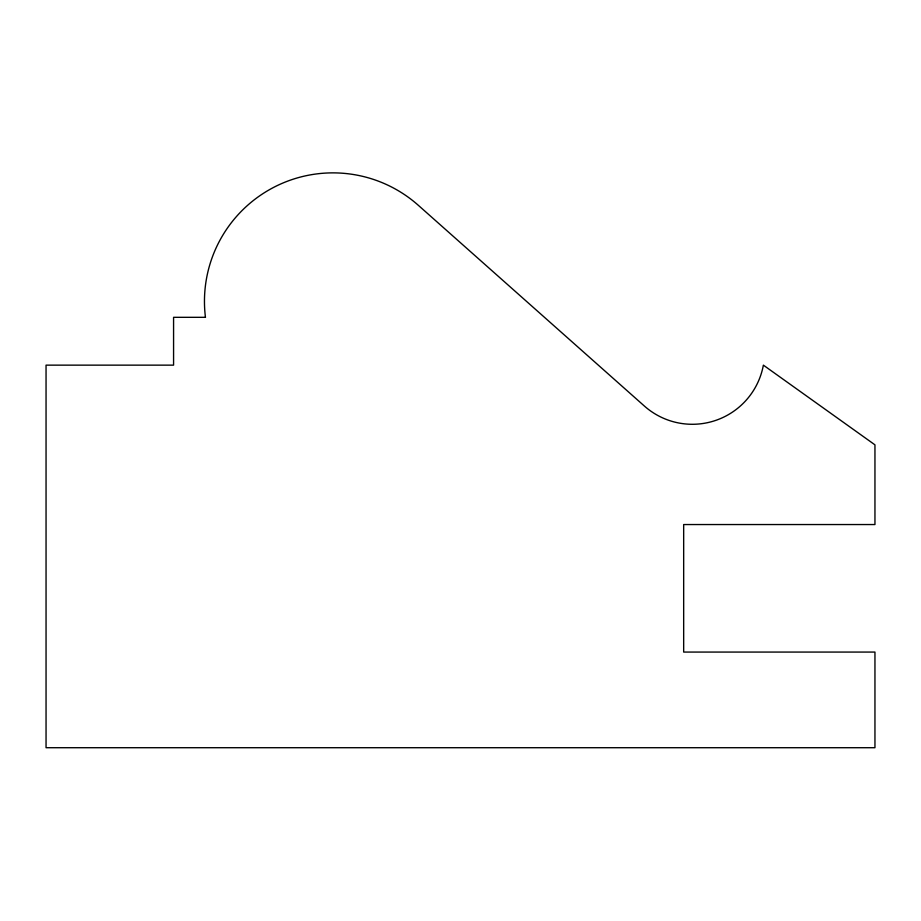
<?xml version="1.0" encoding="UTF-8"?>
<svg xmlns="http://www.w3.org/2000/svg" width="921" height="921" viewBox="0 0 921 921"><rect width="100%" height="100%" fill="white"/><g stroke="black" fill="none" stroke-linecap="round" stroke-linejoin="round"><path stroke-width="1.38" d="M205.452 317.319L173.574 317.319L173.574 365.142L46.05 365.142L46.05 747.714L874.95 747.714L874.95 652.068L683.67 652.068L683.67 524.544L874.95 524.544L874.95 444.843L763.371 365.142A72.206 72.206 0 0 1 644.412 406.069L418.307 205.291A128.514 128.514 0 0 0 205.452 317.319"/></g></svg>
